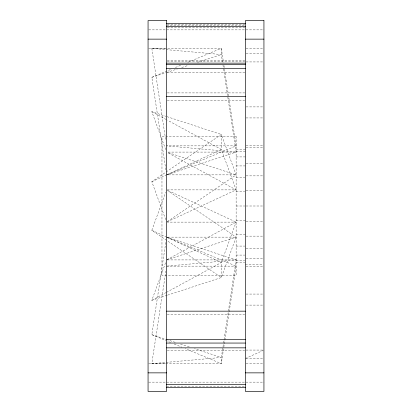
<?xml version="1.0" encoding="UTF-8"?>
<svg xmlns="http://www.w3.org/2000/svg" width="412" height="412" viewBox="0 0 412 412"><rect width="100%" height="100%" fill="white"/><g stroke="black" fill="none" stroke-linecap="round" stroke-linejoin="round"><path stroke-width="0.31" stroke-dasharray="2.06 1.54" d="M170.671 342.532L151.817 334.668L165.835 242.194M167.19 237.374L236.127 266.131L221.342 363.672L151.817 363.672L165.835 271.199M166.68 240.387L151.817 230.287L165.722 192.301M167.066 295.316L151.817 300.317L165.722 262.326M165.722 219.699L151.817 181.713L165.619 172.334M166.149 171.974L221.342 134.472L236.127 174.873L166.602 222.114M167.169 259.606L236.127 222.114L167.184 190.159M151.817 300.317L165.948 292.633M166.515 292.324L221.342 262.516L236.127 222.114L167.246 222.114M151.817 181.713L166.881 174.729M167.463 174.461L221.342 149.484L221.342 134.472L166.453 116.483M167.184 221.841L236.127 189.886L221.342 149.484L167.648 120.289M245.398 358.533L263.356 350.334M165.835 169.806L151.817 77.332L171.85 68.979M175.388 67.501L180.688 65.292M187.759 62.341L221.342 48.328L223.453 62.264M224.509 69.231L236.127 145.869L166.602 174.873L236.127 174.873L167.21 152.285M151.817 77.332L165.845 72.739M166.453 72.538L177.433 68.938M181.702 67.542L188.413 65.343M197.559 62.346L221.342 54.549L221.342 48.328L151.817 48.328L165.835 140.801M167.21 174.673L236.127 152.085L222.974 65.317M166.602 259.915L236.127 237.127L167.133 190.246M167.674 295.116L221.342 277.528L236.127 237.127L167.246 237.127M167.241 266.075L236.127 259.915L221.342 357.451L221.342 363.672L185.405 348.676M151.817 363.672L221.342 357.451L194.51 348.655M167.241 24.56L244.759 24.56M166.602 25.668L244.759 25.668M167.241 27.383L244.759 27.383M148.701 29.87L263.938 29.87M148.701 48.41L166.602 48.41M246.036 48.41L263.938 48.41M246.036 53.467L263.299 53.467M167.241 60.322L244.759 60.322M167.241 61.331L244.759 61.331M246.036 61.934L263.299 61.934M167.241 72.62L245.398 72.62M167.241 92.906L244.759 92.906M167.241 100.837L244.759 100.837M246.036 106.904L263.299 106.904M246.036 117.935L263.299 117.935M246.036 145.745L263.299 145.745M236.127 145.869L166.602 145.869L236.127 152.085L167.246 152.085M246.036 147.8L263.299 147.8M236.127 149.329L245.398 149.329M236.127 151.261L245.398 151.261M236.127 156.921L245.398 156.921M246.036 163.394L263.299 163.394M236.127 165.928L245.398 165.928M246.036 175.873L263.299 175.873M236.127 177.665L244.78 177.665M167.246 189.886L236.127 189.886L167.169 152.394M246.036 190.406L263.299 190.406M236.127 191.333L244.78 191.333M236.127 206L244.78 206M246.036 206L263.299 206M236.127 220.667L245.398 220.667M246.036 221.594L263.299 221.594M236.127 234.335L245.398 234.335M246.036 236.127L263.299 236.127M236.127 246.072L244.78 246.072M246.036 248.606L263.299 248.606M236.127 255.08L244.78 255.08M246.036 258.18L263.299 258.18M167.246 259.915L236.127 259.915L166.602 237.127M236.127 260.739L244.78 260.739M236.127 262.671L244.78 262.671M245.398 264.2L263.299 264.2M166.602 266.131L236.127 266.131M246.036 266.255L263.299 266.255M246.036 294.065L263.299 294.065M246.036 305.096L263.299 305.096M167.241 314.84L244.759 314.84M246.036 350.066L263.299 350.066M167.241 350.669L244.759 350.669M246.036 358.533L263.299 358.533M148.701 363.59L166.602 363.59M246.036 363.59L263.938 363.59M148.701 382.13L263.938 382.13M166.602 386.332L244.759 386.332M151.817 48.328L221.342 54.549L222.495 62.15M165.722 149.674L151.817 111.683L165.845 116.282M151.817 334.668L165.845 339.261M166.453 339.462L175.605 342.46M180.482 344.061L189.628 347.058M174.209 344.005L181.867 347.203M151.817 230.287L166.881 237.271M167.463 237.539L221.342 262.516L221.342 277.528L167.21 240.747M151.817 111.683L167.081 119.985M223.937 65.431L224.416 68.598M236.127 136.475L161.968 136.475L161.968 275.525L236.127 275.525L236.127 136.475"/><path stroke-width="0.62" d="M166.602 23.551L245.398 23.551M166.602 26.373L245.398 26.373M148.062 39.14L166.602 39.14M245.398 39.14L263.938 39.14M166.602 63.144L245.398 63.144M166.602 64.689L245.398 64.689M166.602 68.366L245.398 68.366M166.602 96.583L245.398 96.583M166.602 311.163L245.398 311.163M166.602 339.38L245.398 339.38M166.602 343.057L245.398 343.057M166.602 347.846L245.398 347.846M148.062 372.86L166.602 372.86M245.398 372.86L263.938 372.86M166.602 384.617L245.398 384.617M166.602 387.44L245.398 387.44M166.602 20.6L148.062 20.6L148.062 391.4L166.602 391.4L166.602 20.6M263.938 20.6L245.398 20.6L245.398 391.4L263.938 391.4L263.938 20.6"/></g></svg>
